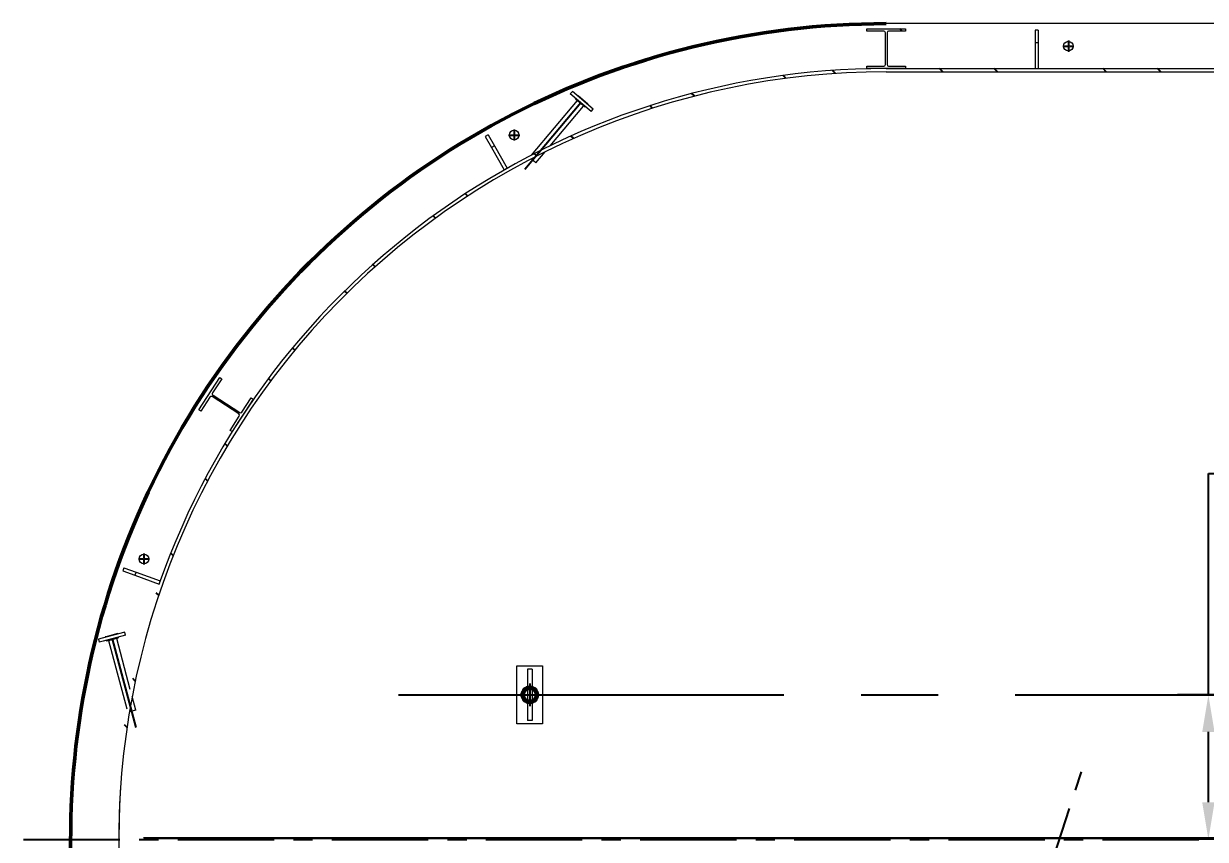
# Model space of a CAD drawing. Header units: inches. Extents: x 0 to 4731, y 0 to 1632.
# Drawn here: x 3546.5 to 3730.5, y 685.9 to 812.9 of the extents above; entities that cross this region are included whole.
import ezdxf

# ---------------------------------------------------------------- set-up
doc = ezdxf.new("R2010")
doc.units = ezdxf.units.IN
doc.header["$LTSCALE"] = 48
doc.header["$MEASUREMENT"] = 0
doc.linetypes.add('CENTER', pattern=[2, 1.25, -0.25, 0.25, -0.25])
for name, color, linetype, lineweight in [('AM_0', 7, 'Continuous', 50), ('AM_7', 142, 'CENTER', 25), ('Am_8', 1, 'Continuous', 25), ('Equipment-AM_0', 7, 'Continuous', 50), ('Process-AM_5', 92, 'Continuous', 25), ('Process-AM_7', 142, 'CENTER', 25)]:
    doc.layers.add(name, color=color, linetype=linetype, lineweight=lineweight)
doc.styles.get("Standard").update_dxf_attribs({"font": 'ROMANS.SHX', "width": 0.7})
doc.dimstyles.new('VALMET_ANSI$0', dxfattribs={"dimscale": 48, "dimtxt": 0.12, "dimasz": 0.12, "dimexe": 0.1, "dimexo": 0.05, "dimgap": 0.06, "dimtad": 1, "dimtoh": 1, "dimdec": 5, "dimzin": 7, "dimdsep": 46, "dimlunit": 4, "dimtxsty": 'Standard', "dimcen": 0, "dimclrd": 256, "dimclre": 256, "dimclrt": 140, "dimadec": 0, "dimazin": 2, "dimtp": 0.1, "dimtm": 0.1, "dimtfac": 0.71, "dimtdec": 5, "dimtofl": 0, "dimtmove": 0, "dimatfit": 3, "dimfxl": 1, "dimfrac": 2, "dimtolj": 1, "dimtzin": 7, "dimlwd": -1, "dimlwe": -1, "dimarcsym": 1})
pattern_1 = [(315, (2644.142, 1859.378), (12.72792, 12.72792), []), (315, (2644.142, 1850.892), (12.72792, 12.72792), [])]

# ---------------------------------------------------------------- blocks, each defined once
blk = doc.blocks.new('*U383')
at = {"layer": 'AM_7', "color": 0, "transparency": 16777216}
blk.add_line((2.43, -9.08), (-1.27, 4.75), dxfattribs=at)
blk = doc.blocks.new('*U390')
at = {"layer": 'AM_7', "color": 0, "transparency": 16777216}
blk.add_line((3.16, 3.77), (-5.55, -6.62), dxfattribs=at)
blk = doc.blocks.new('*U394')
at = {"layer": 'AM_7', "color": 0, "transparency": 16777216}
for p, q in [((-0.87, 0), (-0.15, 0)), ((0, 0.15), (0, 0.87)), ((0.15, 0), (0.87, 0)), ((0, -0.87), (0, -0.15))]:
    blk.add_line(p, q, dxfattribs=at)
at = {"layer": 'AM_7', "color": 0, "linetype": 'Continuous', "transparency": 16777216}
for p, q in [((-0.075, 0), (0.075, 0)), ((0, -0.075), (0, 0.075))]:
    blk.add_line(p, q, dxfattribs=at)
blk = doc.blocks.new('*U395')
at = {"layer": 'AM_7', "color": 0, "transparency": 16777216}
for p, q in [((-0.87, 0), (-0.15, 0)), ((0, 0.15), (0, 0.87)), ((0.15, 0), (0.87, 0)), ((0, -0.87), (0, -0.15))]:
    blk.add_line(p, q, dxfattribs=at)
at = {"layer": 'AM_7', "color": 0, "linetype": 'Continuous', "transparency": 16777216}
for p, q in [((-0.075, 0), (0.075, 0)), ((0, -0.075), (0, 0.075))]:
    blk.add_line(p, q, dxfattribs=at)
blk = doc.blocks.new('*U396')
at = {"layer": 'AM_7', "color": 0, "transparency": 16777216}
for p, q in [((-0.87, 0), (-0.15, 0)), ((0, 0.15), (0, 0.87)), ((0.15, 0), (0.87, 0)), ((0, -0.87), (0, -0.15))]:
    blk.add_line(p, q, dxfattribs=at)
at = {"layer": 'AM_7', "color": 0, "linetype": 'Continuous', "transparency": 16777216}
for p, q in [((-0.075, 0), (0.075, 0)), ((0, -0.075), (0, 0.075))]:
    blk.add_line(p, q, dxfattribs=at)
blk = doc.blocks.new('*D536')
at = {"layer": 'Defpoints', "color": 0, "transparency": 16777216}
for p in [(3752.06, 708.42), (3730.98, 685.93), (3752.06, 685.93)]:
    blk.add_point(p, dxfattribs=at)
at = {"layer": 'Process-AM_5', "linetype": 'ByBlock', "transparency": 16777216}
for p, q in [((3730.98, 708.42), (3730.98, 742.89)), ((3730.98, 742.89), (3785.51, 742.89)), ((3749.66, 708.42), (3726.18, 708.42)), ((3730.98, 691.69), (3730.98, 702.66)), ((3749.66, 685.93), (3726.18, 685.93))]:
    blk.add_line(p, q, dxfattribs=at)
at = {"layer": 'Process-AM_5', "transparency": 16777216}
for points in [[(3730.02, 702.66), (3731.94, 702.66), (3730.98, 708.42)], [(3730.02, 691.69), (3731.94, 691.69), (3730.98, 685.93)]]:
    blk.add_solid(points, dxfattribs=at)
at = {"layer": 'Process-AM_5', "color": 140, "transparency": 16777216, "insert": (3759.69, 750.16), "char_height": 5.76, "attachment_point": 5}
blk.add_mtext('\\A1;1\'-10 1/2" TYP.', dxfattribs=at)

msp = doc.modelspace()

# ---------------------------------------------------------------- hatches: boundary and pattern name
at = {"layer": 'Am_8'}
h = msp.add_hatch(dxfattribs=at)
h.set_pattern_fill('ANSI32', color=256, scale=48, angle=-90, style=0)
h.set_pattern_definition(pattern_1)
edge = h.paths.add_edge_path(flags=0)
edge.add_line((3683.819903, 812.125099), (3677.799903, 812.125099))
edge.add_line((3677.799903, 812.125099), (3677.799903, 811.760099))
edge.add_line((3677.799903, 811.760099), (3680.429903, 811.760099))
edge.add_arc((3680.429903, 811.510099), 0.25, 0, 90, ccw=False)
edge.add_line((3680.679903, 811.510099), (3680.679903, 806.540099))
edge.add_arc((3680.429903, 806.540099), 0.25, -90, 0, ccw=False)
edge.add_line((3680.429903, 806.290099), (3677.799903, 806.290099))
edge.add_line((3677.799903, 806.290099), (3677.799903, 805.925099))
edge.add_line((3677.799903, 805.925099), (3683.819903, 805.925099))
edge.add_line((3683.819903, 805.925099), (3683.819903, 806.290099))
edge.add_line((3683.819903, 806.290099), (3681.189903, 806.290099))
edge.add_arc((3681.189903, 806.540099), 0.25, 180, 270, ccw=False)
edge.add_line((3680.939903, 806.540099), (3680.939903, 811.510099))
edge.add_arc((3681.189903, 811.510099), 0.25, 90, 180, ccw=False)
edge.add_line((3681.189903, 811.760099), (3683.819903, 811.760099))
edge.add_line((3683.819903, 811.760099), (3683.819903, 812.125099))
h = msp.add_hatch(dxfattribs=at)
h.set_pattern_fill('ANSI32', color=256, scale=48, angle=-90, style=0)
h.set_pattern_definition(pattern_1)
edge = h.paths.add_edge_path(flags=0)
edge.add_line((3561.085443, 694.052432), (3561.590116, 694.103869))
edge.add_arc((3680.809903, 685.925099), 119.5, 90, 176.07551783, ccw=False)
edge.add_line((3680.809903, 805.425099), (3944.809903, 805.425099))
edge.add_arc((3944.809903, 685.925099), 119.5, 5.80902557, 90, ccw=False)
edge.add_line((4063.696244, 698.020054), (4064.19417, 698.065805))
edge.add_arc((3944.809903, 685.925099), 120, 5.80669491, 90)
edge.add_line((3944.809903, 805.925099), (3680.809903, 805.925099))
edge.add_arc((3680.809903, 685.925099), 120, 90, 176.11651159)

# ---------------------------------------------------------------- linework, layer by layer
at = {"layer": 'AM_0', "lineweight": 18}
for p, q in [((3623.309903, 703.924849), (3623.309903, 712.924849)), ((3623.309903, 712.924849), (3627.309903, 712.924849)), ((3624.934903, 712.424849), (3624.934903, 709.551584)), ((3625.684903, 712.424849), (3624.934903, 712.424849)), ((3625.684903, 712.424849), (3625.684903, 709.551584)), ((3627.309903, 712.924849), (3627.309903, 703.924849)), ((3624.934903, 709.387916), (3624.934903, 707.461782)), ((3625.684903, 709.387916), (3625.684903, 707.461782)), ((3624.934903, 707.298114), (3624.934903, 704.424849)), ((3625.684903, 707.298114), (3625.684903, 704.424849)), ((3627.309903, 703.924849), (3623.309903, 703.924849)), ((3625.684903, 704.424849), (3624.934903, 704.424849))]:
    msp.add_line(p, q, dxfattribs=at)
at = {"layer": 'AM_0'}
for radius in [1.1875, 1.0335]:
    msp.add_circle((3625.309903, 708.424849), radius, dxfattribs=at)
msp.add_arc((3680.809903, 685.925099), 127, 90, 199.00439916, dxfattribs=at)
at = {"layer": 'AM_7', "ltscale": 0.25}
for p, q in [((3704.733129, 676.485419), (3711.233637, 696.491928)), ((3546.489332, 685.925099), (4074.543685, 685.925099))]:
    msp.add_line(p, q, dxfattribs=at)
at = {"layer": 'Equipment-AM_0', "lineweight": 18}
for p, q in [((3677.799903, 811.760099), (3677.799903, 812.125099)), ((3677.799903, 812.125099), (3683.819903, 812.125099)), ((3680.429903, 811.760099), (3677.799903, 811.760099)), ((3944.809903, 812.925099), (3680.809903, 812.925099)), ((3683.819903, 811.760099), (3681.189903, 811.760099)), ((3683.819903, 812.125099), (3683.819903, 811.760099)), ((3704.49425, 811.925099), (3703.99425, 811.925099)), ((3703.99425, 811.925099), (3703.99425, 809.925099)), ((3704.49425, 811.925099), (3704.49425, 809.925099)), ((3680.679903, 806.540099), (3680.679903, 811.510099)), ((3680.939903, 811.510099), (3680.939903, 806.540099)), ((3704.49425, 809.925099), (3703.99425, 809.925099)), ((3703.99425, 809.925099), (3703.99425, 805.925099)), ((3704.49425, 809.925099), (3704.49425, 805.925099)), ((3677.799903, 805.925099), (3677.799903, 806.290099)), ((3677.799903, 806.290099), (3680.429903, 806.290099)), ((3681.189903, 806.290099), (3683.819903, 806.290099)), ((3683.819903, 806.290099), (3683.819903, 805.925099)), ((3683.819903, 805.925099), (3677.799903, 805.925099)), ((3680.809903, 805.925099), (3944.809903, 805.925099)), ((3680.809903, 805.425099), (3944.809903, 805.425099)), ((3631.937601, 802.362656), (3631.616207, 801.979634)), ((3635.193289, 799.630809), (3631.937601, 802.362656)), ((3632.660029, 800.940588), (3625.516003, 792.42667)), ((3634.871896, 799.247787), (3631.616207, 801.979634)), ((3632.501946, 801.236411), (3632.421597, 801.140655)), ((3633.905808, 799.895254), (3632.421597, 801.140655)), ((3632.839575, 801.687398), (3632.799401, 801.63952)), ((3634.371664, 800.401823), (3632.839575, 801.687398)), ((3628.480924, 793.914348), (3633.667377, 800.095322)), ((3633.905808, 799.895254), (3633.986157, 799.99101)), ((3634.331489, 800.353945), (3634.371664, 800.401823)), ((3634.871896, 799.247787), (3635.193289, 799.630809)), ((3618.808431, 795.615411), (3618.373981, 795.367917)), ((3618.373981, 795.367917), (3619.363956, 793.630117)), ((3618.808431, 795.615411), (3619.798406, 793.877611)), ((3619.798406, 793.877611), (3619.363956, 793.630117)), ((3619.363956, 793.630117), (3621.343857, 790.154602)), ((3619.798406, 793.877611), (3621.778356, 790.402011)), ((3626.235145, 791.237933), (3625.500123, 791.85469)), ((3626.235145, 791.237933), (3627.686897, 792.968063)), ((3621.778356, 790.402011), (3621.561131, 790.278264)), ((3573.752255, 752.787284), (3577.03823, 757.831367)), ((3577.344058, 757.632134), (3575.908491, 755.42849)), ((3577.03823, 757.831367), (3577.344058, 757.632134)), ((3575.493651, 754.791696), (3574.058084, 752.588051)), ((3580.003884, 752.151867), (3575.839583, 754.864707)), ((3575.981503, 755.082557), (3580.145803, 752.369718)), ((3580.491736, 752.442729), (3581.927303, 754.646373)), ((3581.927303, 754.646373), (3582.233132, 754.44714)), ((3574.058084, 752.588051), (3573.752255, 752.787284)), ((3582.233132, 754.44714), (3578.947157, 749.403058)), ((3578.641328, 749.60229), (3580.076895, 751.805934)), ((3578.947157, 749.403058), (3578.641328, 749.60229)), ((3562.116702, 728.202148), (3561.945594, 727.732337)), ((3561.945594, 727.732337), (3563.824835, 727.047903)), ((3562.116702, 728.202148), (3563.995944, 727.517713)), ((3563.995944, 727.517713), (3563.824835, 727.047903)), ((3563.824835, 727.047903), (3567.583319, 725.679034)), ((3563.995944, 727.517713), (3567.752432, 726.149571)), ((3567.668873, 725.913939), (3567.583319, 725.679034)), ((3562.235749, 718.186752), (3558.731755, 717.24786)), ((3562.365159, 717.703789), (3558.861164, 716.764897)), ((3561.132907, 717.955951), (3559.483968, 717.514119)), ((3561.149083, 717.895581), (3561.132907, 717.955951)), ((3562.365159, 717.703789), (3562.235749, 718.186752)), ((3558.731755, 717.24786), (3558.130564, 717.086771)), ((3558.130564, 717.086771), (3558.259974, 716.603808)), ((3558.861164, 716.764897), (3558.259974, 716.603808)), ((3559.483968, 717.514119), (3559.201055, 717.438313)), ((3559.201055, 717.438313), (3559.217231, 717.377943)), ((3559.376826, 716.903068), (3559.409178, 716.782327)), ((3559.68325, 716.855765), (3559.409178, 716.782327)), ((3561.280659, 717.283789), (3559.68325, 716.855765)), ((3559.709823, 716.862885), (3562.547536, 706.272395)), ((3563.103911, 709.276745), (3560.980015, 717.203232)), ((3561.280659, 717.283789), (3561.248307, 717.40453)), ((3563.97261, 706.034714), (3563.399371, 708.174073)), ((3563.97261, 706.034714), (3562.968475, 705.765657)), ((4064.309642, 686.175099), (3565.166782, 686.175099)), ((4064.309874, 686.008432), (3565.183769, 686.008432))]:
    msp.add_line(p, q, dxfattribs=at)
for centre in [(3709.181099, 809.425099), (3622.874243, 795.584504), (3565.220368, 729.581814)]:
    msp.add_circle(centre, 0.75, dxfattribs=at)
for centre, radius, start, end in [((3680.809903, 685.925099), 127, 90, 176.69840171), ((3680.429903, 811.510099), 0.25, 0, 90), ((3681.189903, 811.510099), 0.25, 90, 180), ((3680.429903, 806.540099), 0.25, 270, 0), ((3681.189903, 806.540099), 0.25, 180, 270), ((3680.809903, 685.925099), 119.5, 90, 183.92448217), ((3680.809903, 685.925099), 120, 90, 160.62426966), ((3575.703123, 754.655235), 0.25, 56.91771113, 146.91771113), ((3576.117963, 755.292029), 0.25, 146.91771113, 236.91771113), ((3579.867423, 751.942395), 0.25, 326.91771113, 56.91771113), ((3580.282264, 752.57919), 0.25, 236.91771113, 326.91771113), ((3680.809903, 685.925099), 119.5, 176.07551783, 255.16961847)]:
    msp.add_arc(centre, radius, start, end, dxfattribs=at)
at = {"layer": 'Process-AM_7'}
for p, q in [((3625.309903, 710.172884), (3625.309903, 706.676814)), ((3604.885642, 708.424849), (4006.162126, 708.424849)), ((3623.561868, 708.424849), (3627.057938, 708.424849))]:
    msp.add_line(p, q, dxfattribs=at)

# ---------------------------------------------------------------- block references
at = {"layer": 'AM_7', "rotation": 270}
for name, p in [('*U394', (3709.181099, 809.425099)), ('*U395', (3622.874243, 795.584504)), ('*U396', (3565.220368, 729.581814))]:
    msp.add_blockref(name, p, dxfattribs=at)
at = {"layer": 'AM_7'}
for name, p in [('*U390', (3630.081083, 796.844232)), ('*U383', (3561.585321, 712.403814))]:
    msp.add_blockref(name, p, dxfattribs=at)

# ---------------------------------------------------------------- dimensions: what is measured, and where the dimension line sits
at = {"layer": 'Process-AM_5'}
dim = msp.add_linear_dim(base=(3730.983209, 685.925099), p1=(3752.057938, 708.424849), p2=(3752.057938, 685.925099), angle=270, text='<> TYP.', dimstyle='VALMET_ANSI$0', override={"dimpost": ''}, dxfattribs=at)
dim.commit()
dim.dimension.update_dxf_attribs({"geometry": '*D536', "text_midpoint": (3759.687209, 742.888849), "dimtype": 160})

doc.saveas('drawing.dxf')
